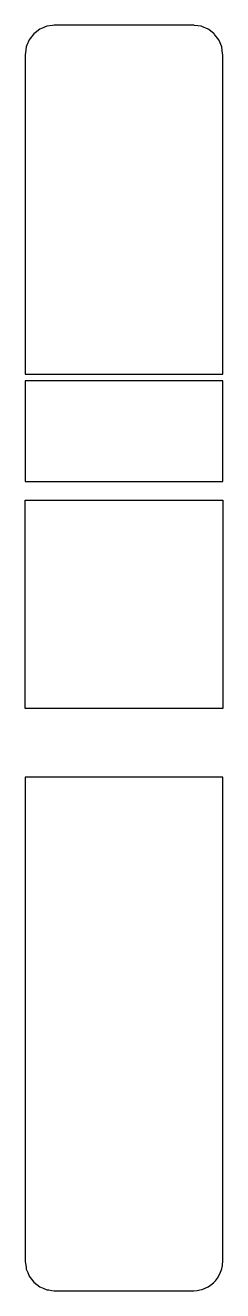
# Model space of a CAD drawing. Header units: metres. Extents: x 2.4 to 16, y -16 to 71.
import ezdxf

# ---------------------------------------------------------------- set-up
doc = ezdxf.new("R2010")
doc.units = ezdxf.units.M

msp = doc.modelspace()

# ---------------------------------------------------------------- linework, layer by layer
for p, q in [((3.079, 70.485), (2.986, 70.414)), ((3.4, 70.732), (3.079, 70.485)), ((3.508, 70.777), (3.4, 70.732)), ((3.882, 70.932), (3.508, 70.777)), ((4.284, 70.985), (3.882, 70.932)), ((4.4, 71), (4.284, 70.985)), ((12.037, 71), (4.4, 71)), ((13.112, 71), (12.037, 71)), ((14, 71), (13.112, 71)), ((14.044, 70.994), (14, 71)), ((14.518, 70.932), (14.044, 70.994)), ((14.558, 70.915), (14.518, 70.932)), ((15, 70.732), (14.558, 70.915)), ((15.035, 70.705), (15, 70.732)), ((15.414, 70.414), (15.035, 70.705)), ((2.513, 69.626), (2.468, 69.518)), ((2.668, 70), (2.513, 69.626)), ((2.739, 70.093), (2.668, 70)), ((2.986, 70.414), (2.739, 70.093)), ((15.441, 70.379), (15.414, 70.414)), ((15.732, 70), (15.441, 70.379)), ((15.749, 69.959), (15.732, 70)), ((15.932, 69.518), (15.749, 69.959)), ((2.415, 69.116), (2.4, 69)), ((2.4, 69), (2.4, 67.897)), ((2.468, 69.518), (2.415, 69.116)), ((15.994, 69.044), (15.932, 69.518)), ((16, 69), (15.994, 69.044)), ((16, 68.556), (16, 69)), ((2.4, 67.897), (2.4, 67.803)), ((16, 68.481), (16, 68.556)), ((16, 68.402), (16, 68.481)), ((16, 68.325), (16, 68.402)), ((16, 65.298), (16, 68.325)), ((2.4, 67.803), (2.4, 67.698)), ((2.4, 67.698), (2.4, 67.59)), ((2.4, 67.59), (2.4, 61.34)), ((16, 50.295), (16, 65.298)), ((2.4, 61.34), (2.4, 51.525)), ((2.4, 51.525), (2.4, 50.295)), ((2.4, 50.295), (2.4, 47.017)), ((16, 47.017), (16, 50.295)), ((2.4, 47.017), (15.27, 47.017)), ((15.27, 47.017), (16, 47.017)), ((16, 47.017), (16, 47.017)), ((3.13, 46.552), (2.4, 46.552)), ((2.4, 46.552), (2.4, 42.91)), ((16, 46.552), (3.13, 46.552)), ((16, 44.692), (16, 46.552)), ((16, 39.624), (16, 44.692)), ((2.4, 42.91), (2.4, 39.624)), ((2.4, 39.624), (4.39, 39.624)), ((4.39, 39.624), (16, 39.624)), ((16, 39.624), (16, 39.624)), ((2.4, 34.324), (2.4, 38.357)), ((2.4, 38.357), (14.01, 38.357)), ((14.01, 38.357), (16, 38.357)), ((16, 38.357), (16, 30.964)), ((16, 38.357), (16, 38.357)), ((2.4, 30.964), (2.4, 34.324)), ((2.4, 29.764), (2.4, 30.964)), ((16, 30.964), (16, 27.965)), ((2.4, 27.965), (2.4, 29.764)), ((2.4, 25.782), (2.4, 27.965)), ((16, 27.965), (16, 24.035)), ((2.4, 24.035), (2.4, 25.782)), ((9.83, 24.035), (2.4, 24.035)), ((16, 24.035), (9.83, 24.035)), ((8.57, 19.304), (2.4, 19.304)), ((2.4, 19.304), (2.4, 17.161)), ((16, 19.304), (8.57, 19.304)), ((16, 15.375), (16, 19.304)), ((2.4, 17.161), (2.4, 15.375)), ((2.4, 15.375), (2.4, 12.79)), ((16, 12.79), (16, 15.375)), ((2.4, 12.79), (2.4, 11.497)), ((16, 10.526), (16, 12.79)), ((2.4, 11.497), (2.4, 8.57)), ((16, 7.394), (16, 10.526)), ((2.4, 8.57), (2.4, 6.65)), ((16, -3.229), (16, 7.394)), ((2.4, 6.65), (2.4, 6.552)), ((2.4, 6.552), (2.4, 1.65)), ((2.4, 1.65), (2.4, 1.355)), ((2.4, 1.355), (2.4, 1.082)), ((2.4, 1.082), (2.4, 0.857)), ((2.4, 0.857), (2.4, -7.359)), ((16, -9.595), (16, -3.229)), ((2.4, -7.359), (2.4, -7.746)), ((2.4, -7.746), (2.4, -7.959)), ((2.4, -7.959), (2.4, -13.978)), ((16, -9.959), (16, -9.595)), ((16, -9.595), (16, -9.595)), ((16, -10.358), (16, -9.959)), ((16, -10.758), (16, -10.358)), ((16, -10.87), (16, -10.758)), ((16, -10.977), (16, -10.87)), ((16, -11.355), (16, -10.977)), ((16, -11.459), (16, -11.355)), ((16, -11.794), (16, -11.459)), ((16, -12.069), (16, -11.794)), ((16, -14), (16, -12.069)), ((2.4, -13.978), (2.4, -14)), ((2.4, -14), (2.407, -14.119)), ((2.407, -14.119), (2.451, -14.388)), ((2.451, -14.388), (2.468, -14.518)), ((2.468, -14.518), (2.568, -14.759)), ((2.568, -14.759), (2.668, -15)), ((15.762, -14.944), (15.855, -14.72)), ((15.855, -14.72), (15.938, -14.491)), ((15.938, -14.491), (15.962, -14.362)), ((15.962, -14.362), (15.975, -14.292)), ((15.975, -14.292), (15.988, -14.19)), ((15.988, -14.19), (16, -14)), ((2.668, -15), (2.827, -15.207)), ((2.827, -15.207), (2.986, -15.414)), ((2.986, -15.414), (3.193, -15.573)), ((3.193, -15.573), (3.401, -15.733)), ((14.998, -15.733), (15.15, -15.626)), ((15.15, -15.626), (15.357, -15.467)), ((15.357, -15.467), (15.491, -15.328)), ((15.491, -15.328), (15.644, -15.129)), ((15.644, -15.129), (15.762, -14.944)), ((3.401, -15.733), (3.642, -15.832)), ((3.642, -15.832), (3.882, -15.932)), ((3.882, -15.932), (4.028, -15.951)), ((4.028, -15.951), (4.221, -15.982)), ((4.221, -15.982), (4.4, -16)), ((4.4, -16), (11.31, -16)), ((11.31, -16), (14, -16)), ((14, -16), (14.242, -15.979)), ((14.242, -15.979), (14.433, -15.95)), ((14.433, -15.95), (14.589, -15.91)), ((14.589, -15.91), (14.844, -15.804)), ((14.844, -15.804), (14.998, -15.733))]:
    msp.add_line(p, q)

doc.saveas('drawing.dxf')
